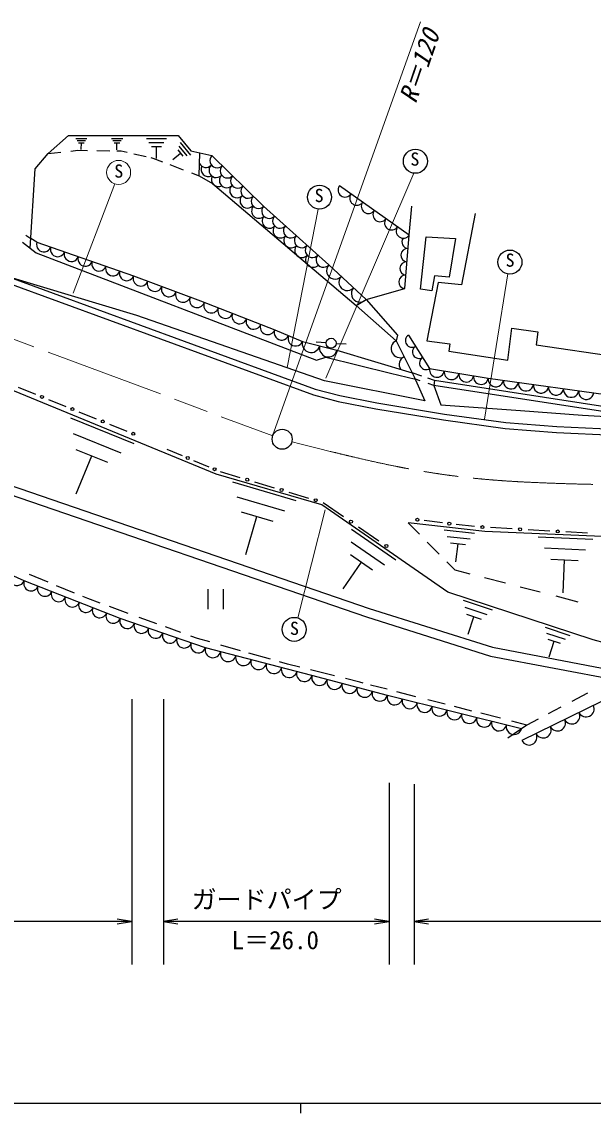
# Model space of a CAD drawing. Units: millimetres, scale not verified. Extents: x 40000 to 680000, y 20000 to 380000.
# Drawn here: x 140144 to 197289, y 204000 to 313126 of the extents above; entities that cross this region are included whole.
import ezdxf
from ezdxf.enums import TextEntityAlignment as Align

# ---------------------------------------------------------------- set-up
doc = ezdxf.new("R2010")
doc.units = ezdxf.units.MM
doc.header["$LTSCALE"] = 1000
doc.linetypes.add('CHAIN', pattern=[18.5, 12, -1.5, 3.5, -1.5])
for name, color, linetype, lineweight in [('M-BGD', 7, 'Continuous', 25), ('M-BGD-RSTR', 7, 'Continuous', 13), ('M-BMK', 2, 'CHAIN', 13), ('M-BMK-SRVR', 3, 'Continuous', 25), ('M-STR-STR3', 7, 'Continuous', 25), ('M-STR-STRC', 7, 'Continuous', 25), ('M-TTL-BAND', 7, 'Continuous', 25)]:
    doc.layers.add(name, color=color, linetype=linetype, lineweight=lineweight)
doc.styles.add('ＭＳ ゴシック', font='')
doc.styles.get('ＭＳ ゴシック').set_extended_font_data('MS Gothic')

# ---------------------------------------------------------------- blocks, each defined once
blk = doc.blocks.new('open_arrow')
at = {"color": 0, "linetype": 'Continuous', "lineweight": -2}
blk.add_lwpolyline([(7.5, 1.25), (0, 0), (7.5, -1.25)], dxfattribs=at)

msp = doc.modelspace()

# ---------------------------------------------------------------- linework, layer by layer
at = {"layer": 'M-BGD'}
for p, q in [((142792, 299956), (144801, 301767)), ((144801, 301767), (155766, 301767)), ((145542, 301463), (146642, 301463)), ((145682, 301243), (146512, 301243)), ((149102, 301463), (150232, 301463)), ((149242, 301243), (150092, 301243)), ((152602, 301463), (154612, 301463)), ((155766, 301767), (157050, 300219)), ((142792, 299956), (144061, 300098)), ((145044, 300209), (145747, 300288)), ((145747, 300288), (146701, 300272)), ((145822, 301023), (146372, 301023)), ((146092, 300363), (146102, 301023)), ((147633, 300256), (148954, 300234)), ((149382, 301013), (149942, 301013)), ((149637, 300222), (150078, 300215)), ((149662, 300333), (149662, 301013)), ((150078, 300215), (150692, 300077)), ((152852, 301063), (154362, 301063)), ((153102, 300663), (154102, 300663)), ((153602, 299453), (153602, 300663)), ((155732, 300313), (156262, 299683)), ((155852, 300683), (156642, 299733)), ((155972, 301043), (157022, 299783)), ((157050, 300219), (159158, 299758)), ((141475, 298441), (142792, 299956)), ((151340, 299931), (152585, 299651)), ((153059, 299545), (153235, 299505)), ((153235, 299505), (154206, 299132)), ((155242, 299363), (156002, 300003)), ((157884, 297719), (157940, 300024)), ((159158, 299758), (164328, 294687)), ((140984, 290504), (141475, 298441)), ((154944, 298848), (156293, 298330)), ((157117, 298014), (157884, 297719)), ((157884, 297719), (159218, 296957)), ((159218, 296957), (173585, 284759)), ((178883, 291789), (171902, 296728)), ((164328, 294687), (170848, 288825)), ((178883, 291789), (179146, 294687)), ((185476, 293968), (184113, 286812)), ((140532, 291780), (141044, 291468)), ((141658, 291088), (141044, 291468)), ((178455, 286454), (178883, 291789)), ((180022, 286390), (180585, 291618)), ((180585, 291618), (183535, 291458)), ((183535, 291458), (182878, 287583)), ((140223, 291105), (141580, 290034)), ((141658, 291088), (151323, 287732)), ((141580, 290034), (169612, 279305)), ((170848, 288825), (174569, 285368)), ((138709, 287017), (169309, 275829)), ((138917, 287580), (169489, 276402)), ((151641, 283753), (138917, 287580)), ((151323, 287732), (158011, 285224)), ((181777, 287055), (180657, 281214)), ((181403, 287717), (181148, 286242)), ((182878, 287583), (181403, 287717)), ((184113, 286812), (181777, 287055)), ((174569, 285368), (178455, 286454)), ((181148, 286242), (180022, 286390)), ((158011, 285224), (165451, 282340)), ((173585, 284759), (174569, 285368)), ((174569, 285368), (177703, 281804)), ((170410, 277214), (151641, 283753)), ((177578, 281238), (173585, 284759)), ((165451, 282340), (168210, 281170)), ((177703, 281804), (177578, 281238)), ((178818, 281797), (180932, 278450)), ((188765, 279281), (189151, 282499)), ((189151, 282499), (191747, 282134)), ((191747, 282134), (191596, 280826)), ((168210, 281170), (171663, 280285)), ((170572, 281013), (169572, 281083)), ((171572, 280963), (172572, 280913)), ((177578, 281238), (179401, 277623)), ((180657, 281214), (182945, 280922)), ((182945, 280922), (182866, 280182)), ((191596, 280826), (203009, 279152)), ((169612, 279305), (170552, 279605)), ((170552, 279605), (177006, 277980)), ((171663, 280285), (179193, 278035)), ((182866, 280182), (188765, 279281)), ((159580, 267905), (131806, 279296)), ((180932, 278450), (186797, 277494)), ((180438, 275234), (170410, 277214)), ((177006, 277980), (179506, 277382)), ((180143, 277709), (179193, 278035)), ((179401, 277623), (180438, 275234)), ((179982, 277225), (179506, 277382)), ((181425, 277269), (180759, 277497)), ((181425, 277269), (181348, 276775)), ((203912, 273784), (181425, 277269)), ((186797, 277494), (203387, 275187)), ((139769, 276593), (141508, 275890)), ((169489, 276402), (171934, 275762)), ((181348, 276775), (180787, 276960)), ((181348, 276775), (182048, 274837)), ((203508, 273341), (181348, 276775)), ((142812, 275363), (144551, 274661)), ((169309, 275829), (171800, 275177)), ((171800, 275177), (175540, 274434)), ((171934, 275762), (175648, 275025)), ((175648, 275025), (182413, 273906)), ((145855, 274134), (147594, 273432)), ((175540, 274434), (182323, 273312)), ((182048, 274837), (190004, 274264)), ((190004, 274264), (196234, 273800)), ((145022, 273543), (151332, 270963)), ((148898, 272905), (150637, 272202)), ((182323, 273312), (188477, 272470)), ((182413, 273906), (188542, 273066)), ((188542, 273066), (193654, 272659)), ((196234, 273800), (203043, 273413)), ((145292, 271963), (150032, 270023)), ((188477, 272470), (193615, 272061)), ((193615, 272061), (199402, 271779)), ((193654, 272659), (199401, 272380)), ((130445, 269719), (174887, 254472)), ((145562, 270373), (148722, 269083)), ((145592, 265943), (147142, 269733)), ((154640, 270401), (156170, 269758)), ((130090, 268889), (174606, 253617)), ((157318, 269275), (158848, 268632)), ((170154, 264832), (159580, 267905)), ((159996, 268149), (161956, 267562)), ((161222, 267113), (167562, 265273)), ((163425, 267122), (165385, 266535)), ((161652, 265613), (166402, 264233)), ((166854, 266095), (168814, 265508)), ((162072, 264113), (165242, 263193)), ((182757, 256102), (170154, 264832)), ((170283, 265068), (172308, 263675)), ((140390, 257228), (127431, 263049)), ((162552, 259853), (163662, 263653)), ((178779, 263022), (179910, 261882)), ((186464, 262165), (178779, 263022)), ((182214, 263033), (180388, 263253)), ((173132, 262403), (177562, 259343)), ((173826, 262630), (175850, 261236)), ((182392, 262313), (185412, 261983)), ((185410, 262648), (183583, 262868)), ((200165, 261570), (186464, 262165)), ((189176, 262429), (187024, 262554)), ((192943, 262211), (190791, 262336)), ((196710, 261993), (194558, 262117)), ((173072, 261133), (176402, 258843)), ((180694, 261093), (181890, 259888)), ((182702, 261673), (184972, 261423)), ((183012, 261023), (184522, 260853)), ((183562, 259123), (183772, 260943)), ((191772, 261633), (197242, 261403)), ((173012, 259863), (175232, 258333)), ((192412, 260513), (196512, 260343)), ((172282, 256443), (174122, 259103)), ((182660, 259113), (183437, 258330)), ((193042, 259383), (195782, 259273)), ((194272, 256043), (194412, 259333)), ((142777, 257080), (140910, 257848)), ((183437, 258330), (184946, 257940)), ((186412, 257561), (188522, 257016)), ((149980, 253458), (140390, 257228)), ((145419, 255993), (143610, 256737)), ((189975, 256640), (191978, 256123)), ((146735, 255452), (146242, 255655)), ((147978, 255001), (146735, 255452)), ((158793, 254397), (158793, 256397)), ((160293, 256397), (160293, 254397)), ((197278, 251327), (182757, 256102)), ((193545, 255718), (195768, 255143)), ((150795, 253977), (148906, 254664)), ((174887, 254472), (187229, 250582)), ((184282, 255283), (187192, 254333)), ((184462, 254583), (186642, 253873)), ((158510, 250530), (149980, 253458)), ((153659, 252937), (151893, 253579)), ((174606, 253617), (187009, 249707)), ((184632, 253883), (186082, 253403)), ((184782, 251903), (185362, 253643)), ((156036, 252074), (154499, 252632)), ((192472, 252593), (194942, 251773)), ((157710, 251466), (157043, 251708)), ((158946, 251115), (157710, 251466)), ((192622, 252003), (194472, 251383)), ((192762, 251403), (194002, 250993)), ((192892, 249633), (193382, 251203)), ((205072, 249278), (197278, 251327)), ((169162, 247748), (158510, 250530)), ((162024, 250242), (160055, 250801)), ((165028, 249390), (162855, 250006)), ((187229, 250582), (203245, 247542)), ((166719, 248910), (165911, 249139)), ((167952, 248599), (166719, 248910)), ((187009, 249707), (203078, 246658)), ((171418, 247724), (169024, 248328)), ((176702, 245771), (169162, 247748)), ((173941, 247087), (172504, 247449)), ((174296, 246995), (173941, 247087)), ((176688, 246383), (175021, 246810)), ((201678, 246924), (190155, 241256)), ((190116, 242437), (176702, 245771)), ((179560, 245647), (177662, 246133)), ((196736, 246008), (195138, 245167)), ((182502, 244893), (180765, 245338)), ((185151, 244214), (183411, 244660)), ((194061, 244600), (192792, 243933)), ((188010, 243482), (186057, 243982)), ((191781, 243401), (190649, 242806)), ((190649, 242806), (188746, 241488)), ((190649, 242806), (189155, 243189))]:
    msp.add_line(p, q, dxfattribs=at)
for centre, radius in [((171076, 280985), 500), ((142160, 275627), 150), ((145203, 274398), 150), ((148246, 273168), 150), ((151289, 271939), 150), ((156744, 269517), 150), ((159422, 268391), 150), ((162690, 267342), 150), ((166119, 266315), 150), ((169549, 265288), 150), ((173067, 263152), 150), ((179703, 263336), 150), ((182899, 262950), 150), ((186217, 262601), 150), ((189984, 262383), 150), ((193750, 262164), 150), ((176609, 260714), 150)]:
    msp.add_circle(centre, radius, dxfattribs=at)
for centre, radius, start, end in [((159675, 299251), 724, 135.55268, 315.55268), ((158555, 299291), 724, 207.76632, 315.55268), ((158791, 298376), 724, 153.72637, 296.64836), ((159589, 298277), 724, 135.55268, 315.55268), ((160709, 298237), 724, 135.55268, 315.55268), ((159825, 297361), 724, 153.72637, 296.64836), ((160623, 297262), 724, 135.55268, 315.55268), ((161743, 297222), 724, 135.55268, 315.55268), ((161657, 296248), 724, 135.55268, 315.55268), ((162690, 295234), 724, 135.55268, 315.55268), ((162777, 296208), 724, 135.55268, 315.55268), ((172483, 296317), 713, 144.71879, 324.71879), ((173647, 295494), 713, 144.71879, 324.71879), ((163811, 295194), 724, 135.55268, 315.55268), ((163851, 294214), 724, 139.69762, 313.42548), ((164871, 294198), 731, 138.04478, 318.04478), ((174810, 294670), 713, 144.71879, 324.71879), ((164911, 293218), 731, 140.16028, 315.93414), ((165958, 293221), 731, 138.04478, 318.04478), ((175974, 293847), 713, 144.71879, 324.71879), ((165998, 292241), 731, 140.16028, 315.93414), ((167044, 292245), 731, 138.04478, 318.04478), ((177137, 293024), 713, 144.71879, 324.71879), ((178301, 292201), 713, 144.71879, 324.71879), ((167085, 291264), 731, 140.16028, 315.93414), ((168131, 291268), 731, 138.04478, 318.04478), ((178829, 291122), 669, 146.78123, 265.41202), ((142349, 290848), 731, 160.85358, 340.85358), ((143729, 290369), 731, 160.85358, 340.85358), ((168171, 290287), 731, 140.16028, 315.93414), ((169218, 290291), 731, 138.04478, 318.04478), ((178722, 289789), 669, 85.41202, 265.41202), ((145110, 289889), 731, 160.85358, 340.85358), ((146490, 289410), 731, 160.85358, 340.85358), ((169258, 289310), 731, 140.16028, 315.93414), ((170305, 289314), 731, 138.04478, 318.04478), ((147871, 288931), 731, 160.85358, 340.85358), ((149252, 288451), 731, 160.85358, 340.85358), ((150632, 287972), 731, 160.85358, 340.85358), ((171468, 288249), 847, 137.10165, 317.10165), ((178615, 288455), 669, 85.41202, 265.41202), ((152029, 287463), 756, 159.1103, 339.1103), ((153442, 286924), 756, 159.1103, 339.1103), ((172708, 287097), 847, 137.10165, 317.10165), ((178508, 287121), 669, 85.41202, 265.41202), ((154855, 286384), 756, 159.1103, 339.1103), ((156268, 285845), 756, 159.1103, 339.1103), ((173949, 285944), 847, 137.10165, 317.10165), ((157681, 285306), 756, 159.1103, 339.1103), ((159093, 284767), 756, 159.1103, 339.1103), ((160506, 284227), 756, 159.1103, 339.1103), ((161919, 283688), 756, 159.1103, 339.1103), ((163332, 283149), 756, 159.1103, 339.1103), ((164745, 282610), 756, 159.1103, 339.1103), ((166141, 282047), 749, 157.01128, 337.01128), ((167521, 281462), 749, 157.01128, 337.01128), ((179170, 281239), 660, 122.28749, 302.28749), ((169073, 280948), 891, 165.62342, 345.62342), ((170800, 280506), 891, 165.62342, 345.62342), ((177981, 280437), 897, 116.76399, 296.76399), ((179875, 280124), 660, 122.28749, 302.28749), ((178789, 278836), 897, 116.76399, 209.96836), ((180580, 279008), 660, 122.28749, 302.28749), ((181665, 278331), 743, 170.74168, 350.74168), ((183131, 278092), 743, 170.74168, 350.74168), ((184598, 277853), 743, 170.74168, 350.74168), ((186064, 277614), 743, 170.74168, 350.74168), ((187551, 277390), 761, 172.08224, 352.08224), ((189059, 277180), 761, 172.08224, 352.08224), ((190567, 276970), 761, 172.08224, 352.08224), ((192076, 276760), 761, 172.08224, 352.08224), ((193584, 276551), 761, 172.08224, 352.08224), ((195092, 276341), 761, 172.08224, 352.08224), ((196600, 276131), 761, 172.08224, 352.08224), ((139670, 257552), 789, 155.81265, 335.81265), ((141075, 256959), 736, 158.53873, 338.53873), ((142445, 256420), 736, 158.53873, 338.53873), ((143815, 255882), 736, 158.53873, 338.53873), ((145185, 255343), 736, 158.53873, 338.53873), ((146555, 254805), 736, 158.53873, 338.53873), ((147925, 254266), 736, 158.53873, 338.53873), ((149295, 253727), 736, 158.53873, 338.53873), ((150691, 253214), 752, 161.05021, 341.05021), ((152113, 252726), 752, 161.05021, 341.05021), ((153534, 252238), 752, 161.05021, 341.05021), ((154956, 251750), 752, 161.05021, 341.05021), ((156377, 251262), 752, 161.05021, 341.05021), ((157799, 250774), 752, 161.05021, 341.05021), ((159270, 250331), 786, 165.3631, 345.3631), ((160792, 249933), 786, 165.3631, 345.3631), ((162314, 249536), 786, 165.3631, 345.3631), ((163836, 249139), 786, 165.3631, 345.3631), ((165357, 248741), 786, 165.3631, 345.3631), ((166879, 248344), 786, 165.3631, 345.3631), ((168401, 247946), 786, 165.3631, 345.3631), ((169916, 247550), 780, 165.31121, 345.31121), ((171424, 247155), 780, 165.31121, 345.31121), ((172932, 246759), 780, 165.31121, 345.31121), ((174440, 246364), 780, 165.31121, 345.31121), ((175948, 245969), 780, 165.31121, 345.31121), ((177448, 245586), 768, 166.04178, 346.04178), ((178938, 245215), 768, 166.04178, 346.04178), ((180429, 244845), 768, 166.04178, 346.04178), ((181919, 244474), 768, 166.04178, 346.04178), ((196586, 244419), 796, 206.19013, 26.19013), ((183409, 244104), 768, 166.04178, 346.04178), ((184900, 243733), 768, 166.04178, 346.04178), ((186390, 243363), 768, 166.04178, 346.04178), ((193728, 243013), 796, 206.19013, 26.19013), ((195157, 243716), 796, 206.19013, 26.19013), ((187881, 242992), 768, 166.04178, 346.04178), ((189371, 242622), 768, 166.04178, 346.04178), ((192299, 242311), 796, 206.19013, 26.19013), ((190870, 241608), 796, 206.19013, 26.19013)]:
    msp.add_arc(centre, radius, start, end, dxfattribs=at)
at = {"layer": 'M-BGD-RSTR'}
for p, q in [((165201, 271732), (180023, 313126)), ((179361, 297991), (170549, 277492)), ((149445, 296931), (145263, 286005)), ((169773, 294405), (166674, 278572)), ((188739, 287925), (186433, 273394)), ((167753, 253519), (170489, 264323))]:
    msp.add_line(p, q, dxfattribs=at)
msp.add_circle((149826, 298069), 1200, dxfattribs=at)
at = {"layer": 'M-BMK'}
msp.add_line((73442, 306000), (165239, 271717), dxfattribs=at)
msp.add_open_spline([(167172, 271144), (168576, 270784), (169981, 270423), (171389, 270077), (171690, 270003), (171991, 269930), (172292, 269857), (172593, 269784), (172894, 269712), (173196, 269641), (175005, 269213), (176820, 268811), (178647, 268468), (181176, 267993), (183727, 267631), (186289, 267396), (188680, 267176), (191080, 267067), (193481, 266981), (195867, 266895), (198254, 266831), (200639, 266877), (202577, 266915), (204514, 267025), (206448, 267154), (208422, 267285), (210394, 267435), (212361, 267638), (214642, 267873), (216916, 268178), (219173, 268571), (222353, 269125), (225501, 269851), (228648, 270577)], degree=3, knots=[0, 0, 0, 0, 1, 1, 1, 2, 2, 2, 3, 3, 3, 4, 4, 4, 5, 5, 5, 6, 6, 6, 7, 7, 7, 8, 8, 8, 9, 9, 9, 10, 10, 10, 11, 11, 11, 11], dxfattribs=at)
at = {"layer": 'M-BMK-SRVR'}
msp.add_circle((166184, 271390), 1000, dxfattribs=at)
at = {"layer": 'M-STR-STR3'}
for p, q in [((151132, 245412), (151132, 218872)), ((154300, 245412), (154300, 218872)), ((176869, 237028), (176869, 218872)), ((179377, 236909), (179377, 218872)), ((151116, 223164), (92460, 223164)), ((176858, 223164), (154307, 223164)), ((281815, 223164), (179377, 223164))]:
    msp.add_line(p, q, dxfattribs=at)
at = {"layer": 'M-STR-STRC'}
for centre in [(179504, 299182), (169920, 295596), (188964, 289104), (167385, 252376)]:
    msp.add_circle(centre, 1200, dxfattribs=at)
at = {"layer": 'M-TTL-BAND'}
for p, q in [((40000, 205000), (579000, 205000)), ((168000, 205000), (168000, 204000))]:
    msp.add_line(p, q, dxfattribs=at)

# ---------------------------------------------------------------- block references
at = {"layer": 'M-STR-STR3', "xscale": 193, "yscale": 193, "rotation": 180}
for p in [(151116, 223164), (176858, 223164)]:
    msp.add_blockref('open_arrow', p, dxfattribs=at)
at = {"layer": 'M-STR-STR3', "xscale": 193, "yscale": 193}
for p in [(154307, 223164), (179377, 223164)]:
    msp.add_blockref('open_arrow', p, dxfattribs=at)

# ---------------------------------------------------------------- texts
at = {"layer": 'M-BGD-RSTR', "style": 'ＭＳ ゴシック', "oblique": 15}
msp.add_text('R＝120', height=1833, rotation=70.984, dxfattribs=at).set_placement((180067, 304685), align=Align.BOTTOM_LEFT)
at = {"layer": 'M-STR-STR3', "style": 'ＭＳ ゴシック'}
for s, p in [('ガードパイプ', (157126, 223904)), ('L＝26.0', (161128, 219844))]:
    msp.add_text(s, height=1833, dxfattribs=at).set_placement(p, align=Align.BOTTOM_LEFT)
at = {"layer": 'M-STR-STRC', "style": 'ＭＳ ゴシック'}
for p in [(179007, 298347), (149390, 297149), (169423, 294705), (188523, 288241), (166961, 251424)]:
    msp.add_text('S', height=1320, dxfattribs=at).set_placement(p, align=Align.BOTTOM_LEFT)

doc.saveas('drawing.dxf')
